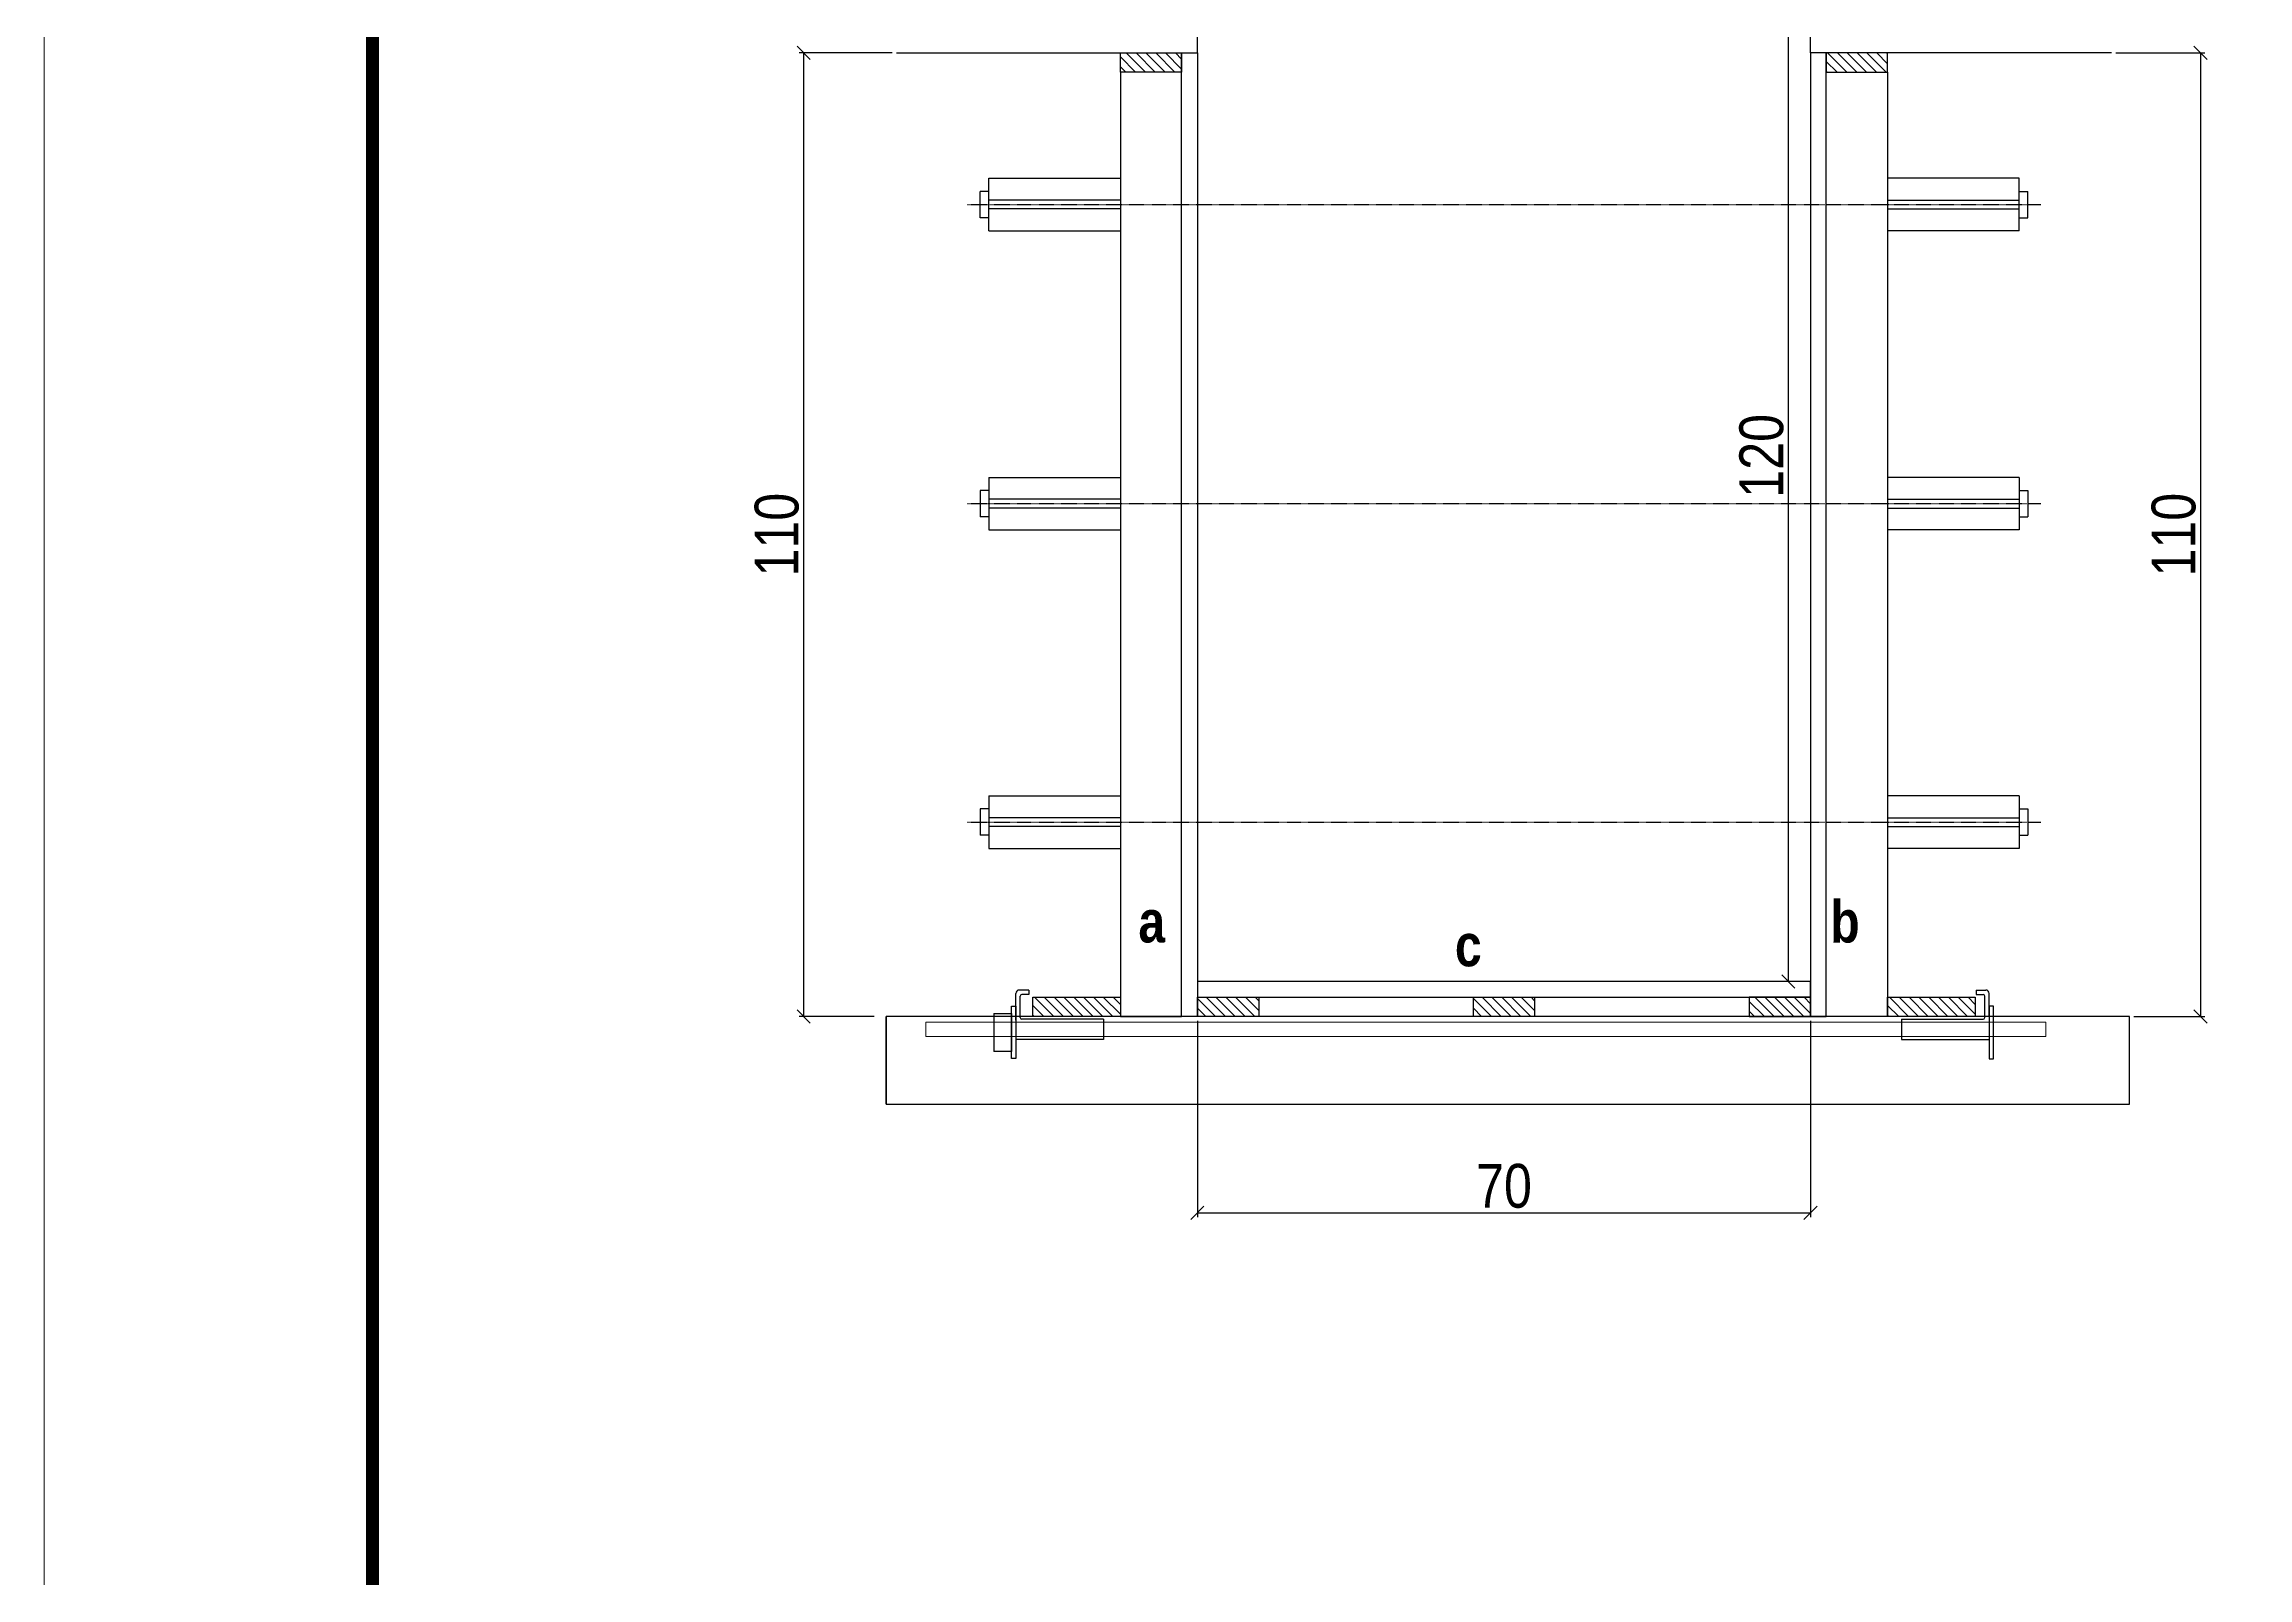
# Model space of a CAD drawing. Extents: x 13154 to 22413, y 1253 to 30260.
# Drawn here: x 16324 to 16828, y 20135 to 20485 of the extents above; entities that cross this region are included whole.
import ezdxf

# ---------------------------------------------------------------- set-up
doc = ezdxf.new("R2010")
doc.units = 0
doc.linetypes.add('DASHED', pattern=[0.75, 0.5, -0.25])
doc.linetypes.add('HIDDEN', pattern=[0.375, 0.25, -0.125])
for name, color, linetype in [('barrote', 251, 'Continuous'), ('COTA', 241, 'Continuous'), ('detalhes', 4, 'Continuous'), ('Painéis', 200, 'Continuous'), ('presilha', 1, 'Continuous'), ('SARR_2.2x10', 60, 'Continuous'), ('SARR_2.2x7', 40, 'Continuous'), ('SARR_3.5x7', 81, 'Continuous'), ('TENSOR', 3, 'Continuous')]:
    doc.layers.add(name, color=color, linetype=linetype)
for name, color, linetype, lineweight in [('Folhas', 255, 'Continuous', 9), ('SARRAFO DE PRESSAO', 251, 'DASHED', 9), ('SCO-___-LAJ', 2, 'Continuous', 0)]:
    doc.layers.add(name, color=color, linetype=linetype, lineweight=lineweight)
doc.styles.add('COTA TECNICA 2X', font='techl___.ttf', dxfattribs={"height": 10})
doc.styles.add('TECNICA', font='techb___.ttf', dxfattribs={"height": 10})
doc.dimstyles.new('SECAO', dxfattribs={"dimscale": 0.333333, "dimtxt": 5, "dimasz": 9, "dimexe": 3, "dimexo": 3, "dimgap": 3, "dimtad": 1, "dimdec": 1, "dimlfac": 0.5, "dimzin": 12, "dimdsep": 46, "dimtxsty": 'COTA TECNICA 2X', "dimblk1": 'OBLIQUE', "dimblk2": 'OBLIQUE', "dimsah": 1, "dimcen": 0.9, "dimclrd": 4, "dimclre": 4, "dimclrt": 240, "dimadec": 1, "dimazin": 3, "dimtfac": 1, "dimtdec": 1, "dimtmove": 0, "dimatfit": 3, "dimfxl": 1, "dimtolj": 1, "dimtzin": 12, "dimarcsym": 0})

# ---------------------------------------------------------------- blocks, each defined once
blk = doc.blocks.new('9999999999')
at = {"layer": 'Folhas'}
blk.add_lwpolyline([(98138.98, 34190.21), (99623.98, 34190.21), (99623.98, 35240.21), (98138.98, 35240.21)], close=True, dxfattribs=at)
at = {"layer": 'Folhas', "color": 30, "const_width": 3}
blk.add_lwpolyline([(98213.98, 34230.21), (99583.98, 34230.21), (99583.98, 35200.21), (98213.98, 35200.21)], close=True, dxfattribs=at)
blk = doc.blocks.new('PRESILHA METÁLICA 1')
at = {"layer": 'presilha'}
for p, q in [((6, 15.5), (7.5, 15.5)), ((6, -2.5), (6, 15.5)), ((7.5, 10.64), (7.5, 19.86)), ((7.5, 15.5), (7.5, -2.5)), ((12, 21), (8.64, 21)), ((9, 11.57), (9, 18.93)), ((12, 19.5), (9.57, 19.5)), ((12, 21), (12, 19.5)), ((0, 13), (6, 13)), ((0, 13), (0, 0)), ((6, 13), (6, 0)), ((37.5, 11), (9.57, 11)), ((37.5, 11), (37.5, 4.1)), ((6, 0), (0, 0)), ((37.5, 4.1), (7.5, 4.1)), ((7.5, -2.5), (6, -2.5))]:
    blk.add_line(p, q, dxfattribs=at)
for centre, radius, start, end in [((8.64, 19.86), 1.14, 90, 180), ((9.57, 18.93), 0.57, 90, 180), ((9.57, 11.57), 0.57, 180, 270)]:
    blk.add_arc(centre, radius, start, end, dxfattribs=at)
blk = doc.blocks.new('PRESILHA METÁLICA 2')
at = {"layer": 'presilha'}
for p, q in [((-5.25, 23.5), (-5.25, 22)), ((-5.25, 23.5), (-1.89, 23.5)), ((-5.25, 22), (-2.82, 22)), ((-2.25, 14.07), (-2.25, 21.43)), ((-0.75, 14.64), (-0.75, 22.36)), ((0.75, 18), (-0.75, 18)), ((-0.75, 18), (-0.75, 0)), ((0.75, 0), (0.75, 18)), ((-30.75, 13.5), (-30.75, 6.6)), ((-30.75, 13.5), (-2.82, 13.5)), ((-30.75, 6.6), (-0.75, 6.6)), ((-0.75, 0), (0.75, 0))]:
    blk.add_line(p, q, dxfattribs=at)
for centre, radius, start, end in [((-1.89, 22.36), 1.14, 0, 90), ((-2.82, 21.43), 0.57, 0, 90), ((-2.82, 14.07), 0.57, 270, 0)]:
    blk.add_arc(centre, radius, start, end, dxfattribs=at)
blk = doc.blocks.new('_Oblique')
at = {"color": 0, "linetype": 'ByBlock', "lineweight": -2}
blk.add_line((-0.5, -0.5), (0.5, 0.5), dxfattribs=at)
blk = doc.blocks.new('*D3319')
at = {"layer": 'COTA', "color": 4, "lineweight": -2, "transparency": 16777216}
for p, q in [((16797.43, 20482.95), (16817.78, 20482.95)), ((16816.78, 20482.95), (16816.78, 20262.95)), ((16801.54, 20262.95), (16817.78, 20262.95))]:
    blk.add_line(p, q, dxfattribs=at)
at = {"layer": 'Defpoints', "color": 0, "transparency": 16777216}
for p in [(16796.43, 20482.95), (16800.54, 20262.95), (16816.78, 20262.95)]:
    blk.add_point(p, dxfattribs=at)
at = {"layer": 'COTA', "color": 4, "lineweight": -2, "transparency": 16777216, "xscale": 3, "yscale": 3, "zscale": 3}
for p, rotation in [((16816.78, 20482.95), 90), ((16816.78, 20262.95), 270)]:
    blk.add_blockref('_Oblique', p, dxfattribs=dict(at, rotation=rotation))
at = {"layer": 'COTA', "color": 240, "transparency": 16777216, "insert": (16810.67, 20372.95), "char_height": 10, "attachment_point": 5, "rotation": 90, "style": 'COTA TECNICA 2X'}
blk.add_mtext('\\A1;110', dxfattribs=at)
blk = doc.blocks.new('*D3321')
at = {"layer": 'COTA', "color": 4, "lineweight": -2, "transparency": 16777216}
for p, q in [((16518.03, 20482.95), (16496.81, 20482.95)), ((16497.81, 20482.95), (16497.81, 20262.95)), ((16513.92, 20262.95), (16496.81, 20262.95))]:
    blk.add_line(p, q, dxfattribs=at)
at = {"layer": 'Defpoints', "color": 0, "transparency": 16777216}
for p in [(16519.03, 20482.95), (16497.81, 20262.95), (16514.92, 20262.95)]:
    blk.add_point(p, dxfattribs=at)
at = {"layer": 'COTA', "color": 4, "lineweight": -2, "transparency": 16777216, "xscale": 3, "yscale": 3, "zscale": 3}
for p, rotation in [((16497.81, 20482.95), 90), ((16497.81, 20262.95), 270)]:
    blk.add_blockref('_Oblique', p, dxfattribs=dict(at, rotation=rotation))
at = {"layer": 'COTA', "color": 240, "transparency": 16777216, "insert": (16491.71, 20372.95), "char_height": 10, "attachment_point": 5, "rotation": 90, "style": 'COTA TECNICA 2X'}
blk.add_mtext('\\A1;110', dxfattribs=at)
blk = doc.blocks.new('*D3322')
at = {"layer": 'COTA', "color": 4, "lineweight": -2, "transparency": 16777216}
for p, q in [((16726.73, 20510.95), (16721.66, 20510.95)), ((16722.66, 20270.95), (16722.66, 20510.95)), ((16726.73, 20270.95), (16721.66, 20270.95))]:
    blk.add_line(p, q, dxfattribs=at)
at = {"layer": 'Defpoints', "color": 0, "transparency": 16777216}
for p in [(16722.66, 20510.95), (16727.73, 20510.95), (16727.73, 20270.95)]:
    blk.add_point(p, dxfattribs=at)
at = {"layer": 'COTA', "color": 4, "lineweight": -2, "transparency": 16777216, "xscale": 3, "yscale": 3, "zscale": 3}
for p, rotation in [((16722.66, 20510.95), 90), ((16722.66, 20270.95), 270)]:
    blk.add_blockref('_Oblique', p, dxfattribs=dict(at, rotation=rotation))
at = {"layer": 'COTA', "color": 240, "transparency": 16777216, "insert": (16716.55, 20390.95), "char_height": 10, "attachment_point": 5, "rotation": 90, "style": 'COTA TECNICA 2X'}
blk.add_mtext('\\A1;120', dxfattribs=at)
blk = doc.blocks.new('*D3324')
at = {"layer": 'COTA', "color": 4, "lineweight": -2, "transparency": 16777216}
for p, q in [((16587.73, 20261.95), (16587.73, 20217.13)), ((16727.73, 20261.95), (16727.73, 20217.13)), ((16587.73, 20218.13), (16727.73, 20218.13))]:
    blk.add_line(p, q, dxfattribs=at)
at = {"layer": 'Defpoints', "color": 0, "transparency": 16777216}
for p in [(16587.73, 20262.95), (16727.73, 20262.95), (16727.73, 20218.13)]:
    blk.add_point(p, dxfattribs=at)
at = {"layer": 'COTA', "color": 4, "lineweight": -2, "transparency": 16777216, "xscale": 3, "yscale": 3, "zscale": 3, "rotation": 180}
blk.add_blockref('_Oblique', (16587.73, 20218.13), dxfattribs=at)
at = {"layer": 'COTA', "color": 4, "lineweight": -2, "transparency": 16777216, "xscale": 3, "yscale": 3, "zscale": 3}
blk.add_blockref('_Oblique', (16727.73, 20218.13), dxfattribs=at)
at = {"layer": 'COTA', "color": 240, "transparency": 16777216, "insert": (16657.73, 20224.23), "char_height": 10, "attachment_point": 5, "style": 'COTA TECNICA 2X'}
blk.add_mtext('\\A1;70', dxfattribs=at)

msp = doc.modelspace()

# ---------------------------------------------------------------- hatches: boundary and pattern name
at = {"layer": 'SARR_2.2x10'}
h = msp.add_hatch(dxfattribs=at)
h.set_pattern_fill('ANSI31', color=256, scale=0.5, angle=90)
h.set_pattern_definition([(135, (49743.6673, -103249.2165), (-1.122532015, -1.122532015), [])])
h.paths.add_polyline_path([(16550.13, 20267.35), (16550.13, 20262.95), (16570.13, 20262.95), (16570.13, 20267.35)])
h = msp.add_hatch(dxfattribs=at)
h.set_pattern_fill('ANSI31', color=256, scale=0.5, angle=90)
h.set_pattern_definition([(135, (49938.8673, -103249.2165), (-1.122532015, -1.122532015), [])])
h.paths.add_polyline_path([(16745.33, 20267.35), (16745.33, 20262.95), (16765.33, 20262.95), (16765.33, 20267.35)])
at = {"layer": 'SARR_2.2x7'}
h = msp.add_hatch(dxfattribs=at)
h.set_pattern_fill('ANSI31', color=256, scale=0.5, angle=90)
h.set_pattern_definition([(135, (49737.6673, -103033.6165), (-1.122532015, -1.122532015), [])])
h.paths.add_polyline_path([(16584.13, 20482.95), (16584.13, 20478.55), (16570.13, 20478.55), (16570.13, 20482.95)])
h = msp.add_hatch(dxfattribs=at)
h.set_pattern_fill('ANSI31', color=256, scale=0.5, angle=90)
h.set_pattern_definition([(135, (49859.6673, -103033.6165), (-1.122532015, -1.122532015), [])])
h.paths.add_polyline_path([(16731.33, 20482.95), (16731.33, 20478.55), (16745.33, 20478.55), (16745.33, 20482.95)])
h = msp.add_hatch(dxfattribs=at)
h.set_pattern_fill('ANSI31', color=256, scale=0.5, angle=90)
h.set_pattern_definition([(135, (49823.2673, -103249.2165), (-1.122532015, -1.122532015), [])])
h.paths.add_polyline_path([(16601.73, 20262.95), (16601.73, 20267.35), (16587.73, 20267.35), (16587.73, 20262.95)])
h = msp.add_hatch(dxfattribs=at)
h.set_pattern_fill('ANSI31', color=256, scale=0.5, angle=90)
h.set_pattern_definition([(135, (49886.2673, -103249.2165), (-1.122532015, -1.122532015), [])])
h.paths.add_polyline_path([(16664.73, 20262.95), (16664.73, 20267.35), (16650.73, 20267.35), (16650.73, 20262.95)])
h = msp.add_hatch(dxfattribs=at)
h.set_pattern_fill('ANSI31', color=256, scale=0.5, angle=90)
h.set_pattern_definition([(135, (49863.2673, -103249.2165), (-1.122532015, -1.122532015), [])])
h.paths.add_polyline_path([(16713.73, 20262.95), (16713.73, 20267.35), (16727.73, 20267.35), (16727.73, 20262.95)])

# ---------------------------------------------------------------- linework, layer by layer
at = {"ltscale": 3}
for p, q in [((16538.13, 20445.31), (16538.13, 20451.31)), ((16540.13, 20451.31), (16538.13, 20451.31)), ((16540.13, 20442.31), (16540.13, 20454.31)), ((16540.13, 20454.31), (16570.13, 20454.31)), ((16775.33, 20454.31), (16745.33, 20454.31)), ((16775.33, 20442.31), (16775.33, 20454.31)), ((16775.33, 20451.31), (16777.33, 20451.31)), ((16777.33, 20445.31), (16777.33, 20451.31)), ((16570.13, 20449.31), (16540.13, 20449.31)), ((16570.13, 20447.31), (16540.13, 20447.31)), ((16745.33, 20449.31), (16775.33, 20449.31)), ((16745.33, 20447.31), (16775.33, 20447.31)), ((16540.13, 20445.31), (16538.13, 20445.31)), ((16540.13, 20442.31), (16570.13, 20442.31)), ((16775.33, 20442.31), (16745.33, 20442.31)), ((16775.33, 20445.31), (16777.33, 20445.31)), ((16540.13, 20386.03), (16540.13, 20374.03)), ((16540.13, 20386.03), (16570.13, 20386.03)), ((16775.33, 20386.03), (16745.33, 20386.03)), ((16775.33, 20386.03), (16775.33, 20374.03)), ((16538.13, 20383.03), (16538.13, 20377.03)), ((16540.13, 20383.03), (16538.13, 20383.03)), ((16570.13, 20381.03), (16540.13, 20381.03)), ((16745.33, 20381.03), (16775.33, 20381.03)), ((16775.33, 20383.03), (16777.33, 20383.03)), ((16777.33, 20383.03), (16777.33, 20377.03)), ((16540.13, 20377.03), (16538.13, 20377.03)), ((16570.13, 20379.03), (16540.13, 20379.03)), ((16745.33, 20379.03), (16775.33, 20379.03)), ((16775.33, 20377.03), (16777.33, 20377.03)), ((16540.13, 20374.03), (16570.13, 20374.03)), ((16775.33, 20374.03), (16745.33, 20374.03)), ((16538.13, 20310.34), (16538.13, 20304.34)), ((16540.13, 20310.34), (16538.13, 20310.34)), ((16540.13, 20313.34), (16540.13, 20301.34)), ((16540.13, 20313.34), (16570.13, 20313.34)), ((16775.33, 20313.34), (16745.33, 20313.34)), ((16775.33, 20313.34), (16775.33, 20301.34)), ((16775.33, 20310.34), (16777.33, 20310.34)), ((16777.33, 20310.34), (16777.33, 20304.34)), ((16570.13, 20308.34), (16540.13, 20308.34)), ((16570.13, 20306.34), (16540.13, 20306.34)), ((16745.33, 20308.34), (16775.33, 20308.34)), ((16745.33, 20306.34), (16775.33, 20306.34)), ((16540.13, 20304.34), (16538.13, 20304.34)), ((16540.13, 20301.34), (16570.13, 20301.34)), ((16775.33, 20301.34), (16745.33, 20301.34)), ((16775.33, 20304.34), (16777.33, 20304.34))]:
    msp.add_line(p, q, dxfattribs=at)
at = {"layer": 'barrote'}
msp.add_lwpolyline([(16516.67, 20242.95), (16800.59, 20242.95), (16800.59, 20262.95), (16516.67, 20262.95)], close=True, dxfattribs=at)
at = {"layer": 'detalhes', "color": 250}
msp.add_line((16516.67, 20242.95), (16516.67, 20262.95), dxfattribs=at)
at = {"layer": 'Painéis', "linetype": 'Continuous', "elevation": 0}
for points in [[(16519.03, 20482.95), (16587.73, 20482.95), (16587.73, 20486.95), (16519.03, 20486.95)], [(16796.43, 20482.95), (16727.73, 20482.95), (16727.73, 20486.95), (16796.43, 20486.95)]]:
    msp.add_lwpolyline(points, dxfattribs=at)
at = {"layer": 'Painéis', "linetype": 'Continuous'}
for points in [[(16584.13, 20262.95), (16584.13, 20482.95), (16587.73, 20482.95), (16587.73, 20262.95)], [(16731.33, 20262.95), (16731.33, 20482.95), (16727.73, 20482.95), (16727.73, 20262.95)], [(16727.73, 20270.95), (16587.73, 20270.95), (16587.73, 20267.35), (16727.73, 20267.35)]]:
    msp.add_lwpolyline(points, close=True, dxfattribs=at)
at = {"layer": 'SARR_2.2x10'}
for points in [[(16550.13, 20267.35), (16570.13, 20267.35), (16570.13, 20262.95), (16550.13, 20262.95)], [(16745.33, 20267.35), (16765.33, 20267.35), (16765.33, 20262.95), (16745.33, 20262.95)]]:
    msp.add_lwpolyline(points, close=True, dxfattribs=at)
at = {"layer": 'SARR_2.2x7', "elevation": 0}
for points in [[(16570.13, 20482.95), (16584.13, 20482.95), (16584.13, 20478.55), (16570.13, 20478.55)], [(16745.33, 20482.95), (16731.33, 20482.95), (16731.33, 20478.55), (16745.33, 20478.55)]]:
    msp.add_lwpolyline(points, close=True, dxfattribs=at)
at = {"layer": 'SARR_2.2x7'}
for points in [[(16587.73, 20267.35), (16601.73, 20267.35), (16601.73, 20262.95), (16587.73, 20262.95)], [(16650.73, 20267.35), (16664.73, 20267.35), (16664.73, 20262.95), (16650.73, 20262.95)], [(16727.73, 20267.35), (16713.73, 20267.35), (16713.73, 20262.95), (16727.73, 20262.95)]]:
    msp.add_lwpolyline(points, close=True, dxfattribs=at)
at = {"layer": 'SARR_3.5x7'}
for points in [[(16584.13, 20478.55), (16570.13, 20478.55), (16570.13, 20262.95), (16584.13, 20262.95)], [(16731.33, 20478.55), (16745.33, 20478.55), (16745.33, 20262.95), (16731.33, 20262.95)]]:
    msp.add_lwpolyline(points, close=True, dxfattribs=at)
at = {"layer": 'SCO-___-LAJ', "color": 1}
msp.add_lwpolyline([(16525.68, 20261.62), (16781.46, 20261.62), (16781.46, 20258.42), (16525.68, 20258.42)], close=True, dxfattribs=at)
at = {"layer": 'TENSOR', "linetype": 'HIDDEN', "ltscale": 0.5}
for p, q in [((16535.13, 20448.31), (16780.33, 20448.31)), ((16535.13, 20380.03), (16780.33, 20380.03)), ((16535.13, 20307.34), (16780.33, 20307.34))]:
    msp.add_line(p, q, dxfattribs=at)

# ---------------------------------------------------------------- block references
at = {"layer": 'presilha', "xscale": 0.6666666666666666, "yscale": 0.6666666666666666, "zscale": 0.6666666666666666}
for name, p in [('PRESILHA METÁLICA 1', (16541.26, 20254.99)), ('PRESILHA METÁLICA 2', (16769.01, 20253.32))]:
    msp.add_blockref(name, p, dxfattribs=at)
at = {"layer": 'SARRAFO DE PRESSAO', "color": 6, "linetype": 'ByBlock'}
msp.add_blockref('9999999999', (-81814.6, -14559.63), dxfattribs=at)

# ---------------------------------------------------------------- texts
at = {"layer": 'detalhes', "style": 'TECNICA'}
for s, p in [('b', (16732.23, 20279.84)), ('a', (16574.25, 20279.85)), ('c', (16646.52, 20274.42))]:
    msp.add_text(s, height=9.6, dxfattribs=at).set_placement(p)

# ---------------------------------------------------------------- dimensions: what is measured, and where the dimension line sits
at = {"layer": 'COTA'}
for base, p1, p2, picture, middle in [((16722.66, 20510.95), (16727.73, 20270.95), (16727.73, 20510.95), '*D3322', (16716.55, 20390.95)), ((16497.81, 20262.95, 0), (16519.03, 20482.95), (16514.92, 20262.95, 0), '*D3321', (16491.71, 20372.95, 0)), ((16816.78, 20262.95, 0), (16796.43, 20482.95), (16800.54, 20262.95, 0), '*D3319', (16810.67, 20372.95, 0))]:
    dim = msp.add_linear_dim(base=base, p1=p1, p2=p2, angle=90, dimstyle='SECAO', dxfattribs=at)
    dim.commit()
    dim.dimension.update_dxf_attribs({"geometry": picture, "text_midpoint": middle})
dim = msp.add_linear_dim(base=(16727.73, 20218.13), p1=(16587.73, 20262.95), p2=(16727.73, 20262.95), dimstyle='SECAO', dxfattribs=at)
dim.commit()
dim.dimension.update_dxf_attribs({"geometry": '*D3324', "text_midpoint": (16657.73, 20224.23)})

doc.saveas('drawing.dxf')
